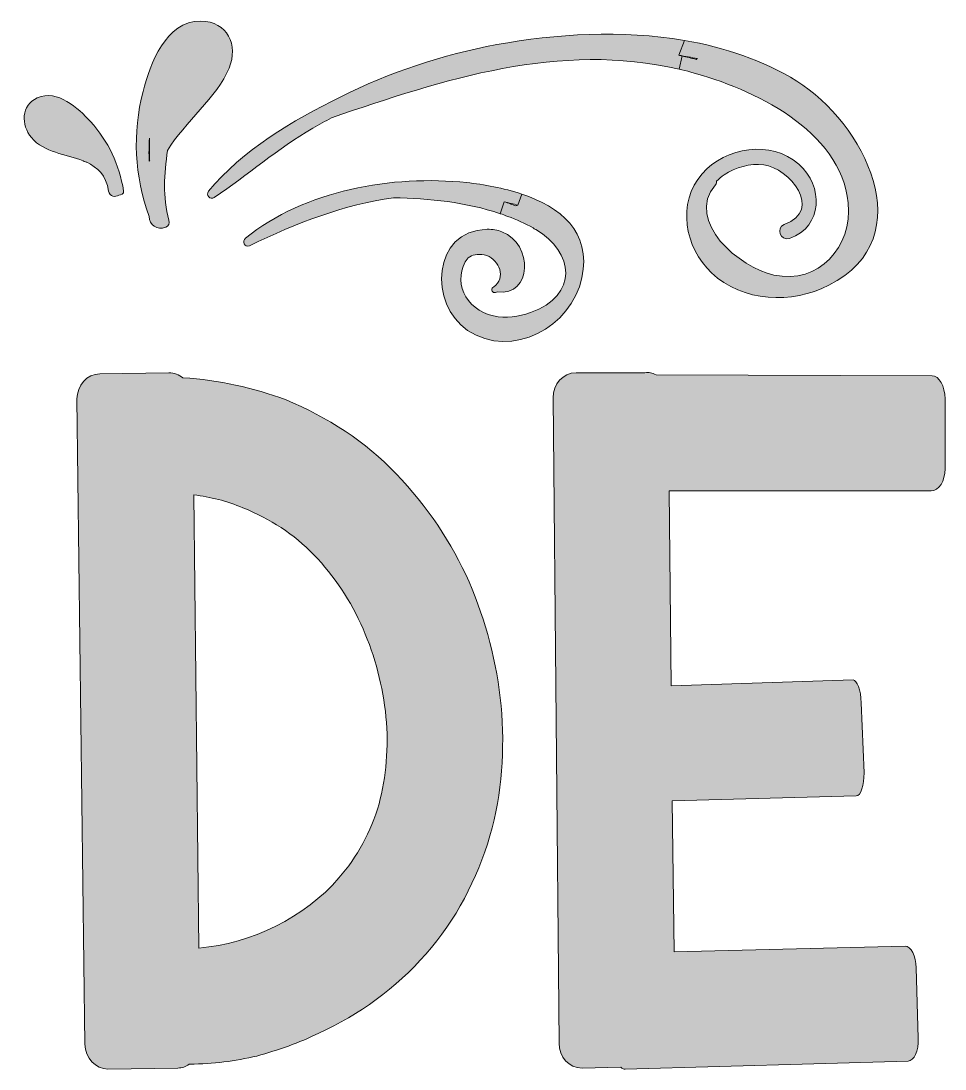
# Model space of a CAD drawing. Header units: inches. Extents: x 50 to 1029, y -849 to -231.
# Drawn here: x 815.8 to 1029.5, y -561.9 to -319.6 of the extents above; entities that cross this region are included whole.
import ezdxf

# ---------------------------------------------------------------- set-up
doc = ezdxf.new("R2010")
doc.units = ezdxf.units.IN
doc.header["$MEASUREMENT"] = 0
doc.layers.add('Layer 1', color=7, linetype='Continuous')

# ---------------------------------------------------------------- blocks, each defined once
blk = doc.blocks.new('block 4')
at = {"layer": 'Layer 1', "true_color": 0x680b10}
h = blk.add_hatch(color=246, dxfattribs=at)
h.dxf.hatch_style = 2
edge = h.paths.add_edge_path()
edge.add_spline(control_points=[(926.82, -477.93), (927.74, -487.88), (927.05, -498.05), (924.27, -508), (921.27, -517.94), (916.41, -527.42), (909.47, -535.29), (902.54, -543.15), (893.98, -549.39), (884.73, -553.56), (880.11, -555.87), (875.25, -557.49), (870.39, -558.88), (865.3, -560.03), (860.22, -560.73), (854.9, -560.73), (854.9, -560.73), (854.9, -560.73), (854.67, -560.73), (853.97, -561.42), (853.05, -561.65), (852.12, -561.65), (852.12, -561.65), (835.93, -561.88), (835.93, -561.88), (833.16, -561.88), (830.61, -559.34), (830.61, -556.1), (830.61, -556.1), (828.76, -406.94), (828.76, -406.94), (828.76, -403.93), (831.08, -401.15), (834.08, -401.15), (834.08, -401.15), (850.04, -400.92), (850.04, -400.92), (851.2, -400.92), (852.35, -401.39), (853.28, -402.08), (861.6, -402.54), (869.47, -404.39), (877.1, -407.17), (886.58, -411.1), (895.6, -416.88), (902.54, -424.28), (909.71, -431.68), (915.49, -440.24), (919.42, -449.26), (923.35, -458.28), (925.89, -467.99), (926.82, -477.93)], knot_values=[0, 0, 0, 0, 1, 1, 1, 2, 2, 2, 3, 3, 3, 4, 4, 4, 5, 5, 5, 6, 6, 6, 7, 7, 7, 8, 8, 8, 9, 9, 9, 10, 10, 10, 11, 11, 11, 12, 12, 12, 13, 13, 13, 14, 14, 14, 15, 15, 15, 16, 16, 16, 17, 17, 17, 17], degree=3, periodic=1)
edge = h.paths.add_edge_path()
edge.add_spline(control_points=[(900.22, -480.48), (899.53, -473.54), (897.68, -466.37), (894.91, -460.13), (892.13, -453.65), (888.2, -447.87), (883.57, -443.01), (878.95, -438.16), (873.4, -434.69), (867.15, -432.14), (863.45, -430.52), (859.52, -429.6), (855.82, -429.14), (855.82, -429.14), (856.98, -533.9), (856.98, -533.9), (869, -532.97), (881.49, -526.73), (889.35, -517.71), (893.52, -512.85), (896.76, -507.07), (898.61, -500.6), (900.22, -494.35), (900.92, -487.42), (900.22, -480.48)], knot_values=[0, 0, 0, 0, 1, 1, 1, 2, 2, 2, 3, 3, 3, 4, 4, 4, 5, 5, 5, 6, 6, 6, 7, 7, 7, 8, 8, 8, 8], degree=3, periodic=1)
h = blk.add_hatch(color=246, dxfattribs=at)
h.dxf.hatch_style = 2
edge = h.paths.add_edge_path()
edge.add_spline(control_points=[(1029.49, -406.94), (1029.49, -406.94), (1029.49, -423.12), (1029.49, -423.12), (1029.49, -425.9), (1028.1, -428.21), (1026.26, -428.21), (1026.26, -428.21), (965.67, -428.21), (965.67, -428.21), (965.67, -428.21), (966.13, -473.31), (966.13, -473.31), (966.13, -473.31), (1008.22, -471.92), (1008.22, -471.92), (1009.14, -471.92), (1010.07, -474.23), (1010.07, -477.24), (1010.07, -477.24), (1010.76, -493.43), (1010.76, -493.43), (1010.76, -496.2), (1010.07, -498.75), (1008.91, -498.75), (1008.91, -498.75), (966.36, -499.9), (966.36, -499.9), (966.36, -499.9), (966.82, -534.82), (966.82, -534.82), (966.82, -534.82), (1020.24, -533.44), (1020.24, -533.44), (1021.63, -533.44), (1022.79, -535.75), (1022.79, -538.52), (1022.79, -538.52), (1023.25, -554.71), (1023.25, -554.71), (1023.48, -557.72), (1022.32, -560.03), (1020.94, -560.03), (1020.94, -560.03), (955.49, -561.88), (955.49, -561.88), (955.26, -561.88), (954.8, -561.88), (954.56, -561.42), (954.56, -561.42), (945.55, -561.65), (945.55, -561.65), (942.54, -561.65), (940.23, -559.11), (940.23, -555.87), (940.23, -555.87), (938.84, -406.7), (938.84, -406.7), (938.84, -403.47), (941.15, -400.92), (944.16, -400.92), (944.16, -400.92), (960.11, -400.92), (960.11, -400.92), (961.04, -400.69), (961.73, -400.92), (962.66, -401.39), (962.66, -401.39), (1026.49, -401.62), (1026.49, -401.62), (1028.1, -401.62), (1029.49, -403.93), (1029.49, -406.94)], knot_values=[0, 0, 0, 0, 1, 1, 1, 2, 2, 2, 3, 3, 3, 4, 4, 4, 5, 5, 5, 6, 6, 6, 7, 7, 7, 8, 8, 8, 9, 9, 9, 10, 10, 10, 11, 11, 11, 12, 12, 12, 13, 13, 13, 14, 14, 14, 15, 15, 15, 16, 16, 16, 17, 17, 17, 18, 18, 18, 19, 19, 19, 20, 20, 20, 21, 21, 21, 22, 22, 22, 23, 23, 23, 24, 24, 24, 24], degree=3, periodic=1)
at = {"layer": 'Layer 1', "lineweight": 0}
for points, knots in [([(926.82, -477.93), (927.74, -487.88), (927.05, -498.05), (924.27, -508), (921.27, -517.94), (916.41, -527.42), (909.47, -535.29), (902.54, -543.15), (893.98, -549.39), (884.73, -553.56), (880.11, -555.87), (875.25, -557.49), (870.39, -558.88), (865.3, -560.03), (860.22, -560.73), (854.9, -560.73), (854.9, -560.73), (854.9, -560.73), (854.67, -560.73), (853.97, -561.42), (853.05, -561.65), (852.12, -561.65), (852.12, -561.65), (835.93, -561.88), (835.93, -561.88), (833.16, -561.88), (830.61, -559.34), (830.61, -556.1), (830.61, -556.1), (828.76, -406.94), (828.76, -406.94), (828.76, -403.93), (831.08, -401.15), (834.08, -401.15), (834.08, -401.15), (850.04, -400.92), (850.04, -400.92), (851.2, -400.92), (852.35, -401.39), (853.28, -402.08), (861.6, -402.54), (869.47, -404.39), (877.1, -407.17), (886.58, -411.1), (895.6, -416.88), (902.54, -424.28), (909.71, -431.68), (915.49, -440.24), (919.42, -449.26), (923.35, -458.28), (925.89, -467.99), (926.82, -477.93)], [0, 0, 0, 0, 1, 1, 1, 2, 2, 2, 3, 3, 3, 4, 4, 4, 5, 5, 5, 6, 6, 6, 7, 7, 7, 8, 8, 8, 9, 9, 9, 10, 10, 10, 11, 11, 11, 12, 12, 12, 13, 13, 13, 14, 14, 14, 15, 15, 15, 16, 16, 16, 17, 17, 17, 17]), ([(1029.49, -406.94), (1029.49, -406.94), (1029.49, -423.12), (1029.49, -423.12), (1029.49, -425.9), (1028.1, -428.21), (1026.26, -428.21), (1026.26, -428.21), (965.67, -428.21), (965.67, -428.21), (965.67, -428.21), (966.13, -473.31), (966.13, -473.31), (966.13, -473.31), (1008.22, -471.92), (1008.22, -471.92), (1009.14, -471.92), (1010.07, -474.23), (1010.07, -477.24), (1010.07, -477.24), (1010.76, -493.43), (1010.76, -493.43), (1010.76, -496.2), (1010.07, -498.75), (1008.91, -498.75), (1008.91, -498.75), (966.36, -499.9), (966.36, -499.9), (966.36, -499.9), (966.82, -534.82), (966.82, -534.82), (966.82, -534.82), (1020.24, -533.44), (1020.24, -533.44), (1021.63, -533.44), (1022.79, -535.75), (1022.79, -538.52), (1022.79, -538.52), (1023.25, -554.71), (1023.25, -554.71), (1023.48, -557.72), (1022.32, -560.03), (1020.94, -560.03), (1020.94, -560.03), (955.49, -561.88), (955.49, -561.88), (955.26, -561.88), (954.8, -561.88), (954.56, -561.42), (954.56, -561.42), (945.55, -561.65), (945.55, -561.65), (942.54, -561.65), (940.23, -559.11), (940.23, -555.87), (940.23, -555.87), (938.84, -406.7), (938.84, -406.7), (938.84, -403.47), (941.15, -400.92), (944.16, -400.92), (944.16, -400.92), (960.11, -400.92), (960.11, -400.92), (961.04, -400.69), (961.73, -400.92), (962.66, -401.39), (962.66, -401.39), (1026.49, -401.62), (1026.49, -401.62), (1028.1, -401.62), (1029.49, -403.93), (1029.49, -406.94)], [0, 0, 0, 0, 1, 1, 1, 2, 2, 2, 3, 3, 3, 4, 4, 4, 5, 5, 5, 6, 6, 6, 7, 7, 7, 8, 8, 8, 9, 9, 9, 10, 10, 10, 11, 11, 11, 12, 12, 12, 13, 13, 13, 14, 14, 14, 15, 15, 15, 16, 16, 16, 17, 17, 17, 18, 18, 18, 19, 19, 19, 20, 20, 20, 21, 21, 21, 22, 22, 22, 23, 23, 23, 24, 24, 24, 24]), ([(900.22, -480.48), (899.53, -473.54), (897.68, -466.37), (894.91, -460.13), (892.13, -453.65), (888.2, -447.87), (883.57, -443.01), (878.95, -438.16), (873.4, -434.69), (867.15, -432.14), (863.45, -430.52), (859.52, -429.6), (855.82, -429.14), (855.82, -429.14), (856.98, -533.9), (856.98, -533.9), (869, -532.97), (881.49, -526.73), (889.35, -517.71), (893.52, -512.85), (896.76, -507.07), (898.61, -500.6), (900.22, -494.35), (900.92, -487.42), (900.22, -480.48)], [0, 0, 0, 0, 1, 1, 1, 2, 2, 2, 3, 3, 3, 4, 4, 4, 5, 5, 5, 6, 6, 6, 7, 7, 7, 8, 8, 8, 8])]:
    blk.add_open_spline(points, degree=3, knots=knots, dxfattribs=at)
blk = doc.blocks.new('block 56')
at = {"layer": 'Layer 1', "true_color": 0x680b10}
h = blk.add_hatch(color=246, dxfattribs=at)
h.dxf.hatch_style = 2
edge = h.paths.add_edge_path()
edge.add_spline(control_points=[(995.2, -333.48), (987.39, -328.64), (978.5, -325.66), (969.22, -324.08), (969.22, -324.08), (967.91, -327.5), (967.91, -327.5), (969.36, -327.73), (970.81, -327.99), (972.26, -328.28), (972.14, -328.33), (972.03, -328.38), (971.93, -328.45), (970.84, -328.18), (969.77, -327.92), (968.68, -327.67), (968.68, -327.67), (968, -330.72), (968, -330.72), (968.88, -330.93), (969.78, -331.14), (970.68, -331.39), (984.99, -335.21), (1005.41, -344.74), (1007.09, -361.64), (1008.09, -371.79), (1000.34, -380.59), (989.88, -378.31), (982.12, -376.64), (969.19, -365.98), (976.41, -357.45), (976.64, -357.19), (976.7, -356.89), (976.66, -356.61), (977.2, -356.08), (977.78, -355.56), (978.45, -355.11), (980.98, -353.41), (984.51, -352.45), (987.56, -352.84), (993.48, -353.59), (1001.46, -363.24), (992.32, -366.66), (990.27, -367.43), (991.46, -370.54), (993.52, -369.83), (1001.35, -367.12), (1001.41, -357.72), (995.66, -352.67), (989.25, -347.03), (978.75, -348.68), (973.31, -354.89), (967.42, -361.64), (969.29, -371.97), (975.5, -377.83), (982.64, -384.59), (994.15, -385.04), (1002.64, -380.69), (1024.42, -369.51), (1010.63, -343.04), (995.2, -333.48)], knot_values=[0, 0, 0, 0, 1, 1, 1, 2, 2, 2, 3, 3, 3, 4, 4, 4, 5, 5, 5, 6, 6, 6, 7, 7, 7, 8, 8, 8, 9, 9, 9, 10, 10, 10, 11, 11, 11, 12, 12, 12, 13, 13, 13, 14, 14, 14, 15, 15, 15, 16, 16, 16, 17, 17, 17, 18, 18, 18, 19, 19, 19, 20, 20, 20, 20], degree=3, periodic=1)
at = {"layer": 'Layer 1', "lineweight": 0}
blk.add_open_spline([(995.2, -333.48), (987.39, -328.64), (978.5, -325.66), (969.22, -324.08), (969.22, -324.08), (967.91, -327.5), (967.91, -327.5), (969.36, -327.73), (970.81, -327.99), (972.26, -328.28), (972.14, -328.33), (972.03, -328.38), (971.93, -328.45), (970.84, -328.18), (969.77, -327.92), (968.68, -327.67), (968.68, -327.67), (968, -330.72), (968, -330.72), (968.88, -330.93), (969.78, -331.14), (970.68, -331.39), (984.99, -335.21), (1005.41, -344.74), (1007.09, -361.64), (1008.09, -371.79), (1000.34, -380.59), (989.88, -378.31), (982.12, -376.64), (969.19, -365.98), (976.41, -357.45), (976.64, -357.19), (976.7, -356.89), (976.66, -356.61), (977.2, -356.08), (977.78, -355.56), (978.45, -355.11), (980.98, -353.41), (984.51, -352.45), (987.56, -352.84), (993.48, -353.59), (1001.46, -363.24), (992.32, -366.66), (990.27, -367.43), (991.46, -370.54), (993.52, -369.83), (1001.35, -367.12), (1001.41, -357.72), (995.66, -352.67), (989.25, -347.03), (978.75, -348.68), (973.31, -354.89), (967.42, -361.64), (969.29, -371.97), (975.5, -377.83), (982.64, -384.59), (994.15, -385.04), (1002.64, -380.69), (1024.42, -369.51), (1010.63, -343.04), (995.2, -333.48)], degree=3, knots=[0, 0, 0, 0, 1, 1, 1, 2, 2, 2, 3, 3, 3, 4, 4, 4, 5, 5, 5, 6, 6, 6, 7, 7, 7, 8, 8, 8, 9, 9, 9, 10, 10, 10, 11, 11, 11, 12, 12, 12, 13, 13, 13, 14, 14, 14, 15, 15, 15, 16, 16, 16, 17, 17, 17, 18, 18, 18, 19, 19, 19, 20, 20, 20, 20], dxfattribs=at)
blk = doc.blocks.new('block 57')
at = {"layer": 'Layer 1', "true_color": 0x680b10}
h = blk.add_hatch(color=246, dxfattribs=at)
h.dxf.hatch_style = 2
edge = h.paths.add_edge_path()
edge.add_spline(control_points=[(967.91, -327.5), (967.91, -327.5), (969.22, -324.08), (969.22, -324.08), (954.82, -321.62), (939.49, -322.53), (925.84, -325.05), (913.28, -327.38), (901.05, -331.45), (889.62, -337.17), (878.84, -342.55), (866.86, -349.46), (859.19, -358.95), (858.48, -359.84), (859.59, -361.01), (860.52, -360.39), (868.27, -355.22), (875.18, -349.07), (883.27, -344.35), (884.7, -343.51), (886.15, -342.75), (887.59, -341.98), (913.69, -333.02), (940.25, -324.29), (968, -330.72), (968, -330.72), (968.68, -327.67), (968.68, -327.67), (968.43, -327.62), (968.17, -327.56), (967.91, -327.5)], knot_values=[0, 0, 0, 0, 1, 1, 1, 2, 2, 2, 3, 3, 3, 4, 4, 4, 5, 5, 5, 6, 6, 6, 7, 7, 7, 8, 8, 8, 9, 9, 9, 10, 10, 10, 10], degree=3, periodic=1)
at = {"layer": 'Layer 1', "lineweight": 0}
blk.add_open_spline([(967.91, -327.5), (967.91, -327.5), (969.22, -324.08), (969.22, -324.08), (954.82, -321.62), (939.49, -322.53), (925.84, -325.05), (913.28, -327.38), (901.05, -331.45), (889.62, -337.17), (878.84, -342.55), (866.86, -349.46), (859.19, -358.95), (858.48, -359.84), (859.59, -361.01), (860.52, -360.39), (868.27, -355.22), (875.18, -349.07), (883.27, -344.35), (884.7, -343.51), (886.15, -342.75), (887.59, -341.98), (913.69, -333.02), (940.25, -324.29), (968, -330.72), (968, -330.72), (968.68, -327.67), (968.68, -327.67), (968.43, -327.62), (968.17, -327.56), (967.91, -327.5)], degree=3, knots=[0, 0, 0, 0, 1, 1, 1, 2, 2, 2, 3, 3, 3, 4, 4, 4, 5, 5, 5, 6, 6, 6, 7, 7, 7, 8, 8, 8, 9, 9, 9, 10, 10, 10, 10], dxfattribs=at)
blk = doc.blocks.new('block 58')
at = {"layer": 'Layer 1', "true_color": 0x680b10}
h = blk.add_hatch(color=246, dxfattribs=at)
h.dxf.hatch_style = 2
edge = h.paths.add_edge_path()
edge.add_spline(control_points=[(849.71, -349.52), (848.97, -355.01), (848.5, -360.16), (850.03, -365.64), (850.21, -366.29), (849.97, -367.04), (849.29, -367.28), (847.32, -367.98), (845.5, -366.73), (845.44, -364.75), (842.08, -355.43), (841.52, -345.48), (844.06, -335.85), (845.76, -329.47), (849.23, -319.57), (857.35, -319.62), (863.65, -319.67), (866.13, -325.15), (863.94, -330.5), (861.18, -337.26), (853.67, -342.92), (849.71, -349.52)], knot_values=[0, 0, 0, 0, 1, 1, 1, 2, 2, 2, 3, 3, 3, 4, 4, 4, 5, 5, 5, 6, 6, 6, 7, 7, 7, 7], degree=3, periodic=1)
edge = h.paths.add_edge_path()
edge.add_spline(control_points=[(845.46, -352.02), (845.51, -351.93), (845.54, -351.84), (845.59, -351.74), (845.56, -351.64), (845.55, -351.54), (845.55, -351.4), (845.55, -349.91), (845.54, -348.41), (845.54, -346.92), (845.53, -346.84), (845.51, -346.76), (845.5, -346.68), (845.41, -348.47), (845.39, -350.25), (845.46, -352.02)], knot_values=[0, 0, 0, 0, 1, 1, 1, 2, 2, 2, 3, 3, 3, 4, 4, 4, 5, 5, 5, 5], degree=3, periodic=1)
at = {"layer": 'Layer 1', "lineweight": 0}
for points, knots in [([(849.71, -349.52), (848.97, -355.01), (848.5, -360.16), (850.03, -365.64), (850.21, -366.29), (849.97, -367.04), (849.29, -367.28), (847.32, -367.98), (845.5, -366.73), (845.44, -364.75), (842.08, -355.43), (841.52, -345.48), (844.06, -335.85), (845.76, -329.47), (849.23, -319.57), (857.35, -319.62), (863.65, -319.67), (866.13, -325.15), (863.94, -330.5), (861.18, -337.26), (853.67, -342.92), (849.71, -349.52)], [0, 0, 0, 0, 1, 1, 1, 2, 2, 2, 3, 3, 3, 4, 4, 4, 5, 5, 5, 6, 6, 6, 7, 7, 7, 7]), ([(845.46, -352.02), (845.51, -351.93), (845.54, -351.84), (845.59, -351.74), (845.56, -351.64), (845.55, -351.54), (845.55, -351.4), (845.55, -349.91), (845.54, -348.41), (845.54, -346.92), (845.53, -346.84), (845.51, -346.76), (845.5, -346.68), (845.41, -348.47), (845.39, -350.25), (845.46, -352.02)], [0, 0, 0, 0, 1, 1, 1, 2, 2, 2, 3, 3, 3, 4, 4, 4, 5, 5, 5, 5])]:
    blk.add_open_spline(points, degree=3, knots=knots, dxfattribs=at)
blk = doc.blocks.new('block 59')
at = {"layer": 'Layer 1', "true_color": 0x680b10}
h = blk.add_hatch(color=246, dxfattribs=at)
h.dxf.hatch_style = 2
edge = h.paths.add_edge_path()
edge.add_spline(control_points=[(945.52, -378.94), (947.79, -368.21), (940.39, -362.53), (931.6, -359.58), (931.6, -359.58), (930.72, -362.18), (930.72, -362.18), (930.57, -362.23), (930.43, -362.29), (930.28, -362.35), (929.38, -362), (928.49, -361.69), (927.57, -361.39), (927.57, -361.39), (926.62, -364.13), (926.62, -364.13), (927.21, -364.32), (927.8, -364.53), (928.39, -364.76), (930.41, -365.51), (932.38, -366.4), (934.29, -367.43), (934.41, -367.58), (934.58, -367.71), (934.81, -367.75), (934.84, -367.75), (934.88, -367.77), (934.9, -367.78), (943.62, -372.9), (944.95, -383.09), (933.6, -387.01), (930.93, -387.92), (927.86, -388.4), (925.07, -387.77), (918.41, -386.27), (915.38, -379.45), (919.2, -374.31), (920.22, -373.7), (921.37, -373.35), (922.93, -373.66), (926.08, -374.28), (927.97, -378.34), (925.61, -380.67), (925.49, -380.74), (925.39, -380.82), (925.32, -380.92), (925.2, -381.03), (925.08, -381.12), (924.96, -381.21), (924.35, -381.62), (924.87, -382.61), (925.54, -382.34), (925.69, -382.29), (925.79, -382.22), (925.92, -382.16), (934.07, -383.38), (934.35, -371.12), (927.02, -368.3), (926.01, -367.92), (924.87, -367.71), (923.59, -367.74), (910.84, -368.01), (910.13, -385.15), (919.1, -391.1), (929.37, -397.93), (943.11, -390.3), (945.52, -378.94)], knot_values=[0, 0, 0, 0, 1, 1, 1, 2, 2, 2, 3, 3, 3, 4, 4, 4, 5, 5, 5, 6, 6, 6, 7, 7, 7, 8, 8, 8, 9, 9, 9, 10, 10, 10, 11, 11, 11, 12, 12, 12, 13, 13, 13, 14, 14, 14, 15, 15, 15, 16, 16, 16, 17, 17, 17, 18, 18, 18, 19, 19, 19, 20, 20, 20, 21, 21, 21, 22, 22, 22, 22], degree=3, periodic=1)
at = {"layer": 'Layer 1', "lineweight": 0}
blk.add_open_spline([(945.52, -378.94), (947.79, -368.21), (940.39, -362.53), (931.6, -359.58), (931.6, -359.58), (930.72, -362.18), (930.72, -362.18), (930.57, -362.23), (930.43, -362.29), (930.28, -362.35), (929.38, -362), (928.49, -361.69), (927.57, -361.39), (927.57, -361.39), (926.62, -364.13), (926.62, -364.13), (927.21, -364.32), (927.8, -364.53), (928.39, -364.76), (930.41, -365.51), (932.38, -366.4), (934.29, -367.43), (934.41, -367.58), (934.58, -367.71), (934.81, -367.75), (934.84, -367.75), (934.88, -367.77), (934.9, -367.78), (943.62, -372.9), (944.95, -383.09), (933.6, -387.01), (930.93, -387.92), (927.86, -388.4), (925.07, -387.77), (918.41, -386.27), (915.38, -379.45), (919.2, -374.31), (920.22, -373.7), (921.37, -373.35), (922.93, -373.66), (926.08, -374.28), (927.97, -378.34), (925.61, -380.67), (925.49, -380.74), (925.39, -380.82), (925.32, -380.92), (925.2, -381.03), (925.08, -381.12), (924.96, -381.21), (924.35, -381.62), (924.87, -382.61), (925.54, -382.34), (925.69, -382.29), (925.79, -382.22), (925.92, -382.16), (934.07, -383.38), (934.35, -371.12), (927.02, -368.3), (926.01, -367.92), (924.87, -367.71), (923.59, -367.74), (910.84, -368.01), (910.13, -385.15), (919.1, -391.1), (929.37, -397.93), (943.11, -390.3), (945.52, -378.94)], degree=3, knots=[0, 0, 0, 0, 1, 1, 1, 2, 2, 2, 3, 3, 3, 4, 4, 4, 5, 5, 5, 6, 6, 6, 7, 7, 7, 8, 8, 8, 9, 9, 9, 10, 10, 10, 11, 11, 11, 12, 12, 12, 13, 13, 13, 14, 14, 14, 15, 15, 15, 16, 16, 16, 17, 17, 17, 18, 18, 18, 19, 19, 19, 20, 20, 20, 21, 21, 21, 22, 22, 22, 22], dxfattribs=at)
blk = doc.blocks.new('block 60')
at = {"layer": 'Layer 1', "true_color": 0x680b10}
h = blk.add_hatch(color=246, dxfattribs=at)
h.dxf.hatch_style = 2
edge = h.paths.add_edge_path()
edge.add_spline(control_points=[(930.72, -362.18), (930.72, -362.18), (931.6, -359.58), (931.6, -359.58), (927.38, -358.16), (922.84, -357.36), (918.9, -356.95), (901.73, -355.11), (881.44, -358.69), (867.71, -369.8), (866.88, -370.47), (867.56, -372.06), (868.63, -371.54), (879.61, -366.21), (890.54, -362.05), (901.96, -360.43), (910.26, -360.6), (918.75, -361.46), (926.62, -364.13), (926.62, -364.13), (927.57, -361.39), (927.57, -361.39), (928.6, -361.62), (929.67, -361.89), (930.72, -362.18)], knot_values=[0, 0, 0, 0, 1, 1, 1, 2, 2, 2, 3, 3, 3, 4, 4, 4, 5, 5, 5, 6, 6, 6, 7, 7, 7, 8, 8, 8, 8], degree=3, periodic=1)
at = {"layer": 'Layer 1', "lineweight": 0}
blk.add_open_spline([(930.72, -362.18), (930.72, -362.18), (931.6, -359.58), (931.6, -359.58), (927.38, -358.16), (922.84, -357.36), (918.9, -356.95), (901.73, -355.11), (881.44, -358.69), (867.71, -369.8), (866.88, -370.47), (867.56, -372.06), (868.63, -371.54), (879.61, -366.21), (890.54, -362.05), (901.96, -360.43), (910.26, -360.6), (918.75, -361.46), (926.62, -364.13), (926.62, -364.13), (927.57, -361.39), (927.57, -361.39), (928.6, -361.62), (929.67, -361.89), (930.72, -362.18)], degree=3, knots=[0, 0, 0, 0, 1, 1, 1, 2, 2, 2, 3, 3, 3, 4, 4, 4, 5, 5, 5, 6, 6, 6, 7, 7, 7, 8, 8, 8, 8], dxfattribs=at)
blk = doc.blocks.new('block 61')
at = {"layer": 'Layer 1', "true_color": 0x680b10}
h = blk.add_hatch(color=246, dxfattribs=at)
h.dxf.hatch_style = 2
edge = h.paths.add_edge_path()
edge.add_spline(control_points=[(831.9, -342.84), (829.07, -339.73), (824.22, -335.33), (819.59, -337.35), (815.81, -339), (815.81, -343.67), (818.23, -346.55), (821.13, -350.02), (826.18, -350.32), (830.21, -351.92), (830.35, -352.02), (830.52, -352.1), (830.72, -352.16), (830.82, -352.21), (830.92, -352.22), (831.01, -352.25), (833.51, -353.41), (835.49, -355.23), (836.09, -358.91), (836.28, -360.15), (837.67, -360.41), (838.43, -359.83), (839, -359.91), (839.66, -359.52), (839.54, -358.84), (838.55, -352.8), (836.04, -347.39), (831.9, -342.84)], knot_values=[0, 0, 0, 0, 1, 1, 1, 2, 2, 2, 3, 3, 3, 4, 4, 4, 5, 5, 5, 6, 6, 6, 7, 7, 7, 8, 8, 8, 9, 9, 9, 9], degree=3, periodic=1)
at = {"layer": 'Layer 1', "lineweight": 0}
blk.add_open_spline([(831.9, -342.84), (829.07, -339.73), (824.22, -335.33), (819.59, -337.35), (815.81, -339), (815.81, -343.67), (818.23, -346.55), (821.13, -350.02), (826.18, -350.32), (830.21, -351.92), (830.35, -352.02), (830.52, -352.1), (830.72, -352.16), (830.82, -352.21), (830.92, -352.22), (831.01, -352.25), (833.51, -353.41), (835.49, -355.23), (836.09, -358.91), (836.28, -360.15), (837.67, -360.41), (838.43, -359.83), (839, -359.91), (839.66, -359.52), (839.54, -358.84), (838.55, -352.8), (836.04, -347.39), (831.9, -342.84)], degree=3, knots=[0, 0, 0, 0, 1, 1, 1, 2, 2, 2, 3, 3, 3, 4, 4, 4, 5, 5, 5, 6, 6, 6, 7, 7, 7, 8, 8, 8, 9, 9, 9, 9], dxfattribs=at)
blk = doc.blocks.new('block 55')
at = {"layer": 'Layer 1'}
for name in ['block 58', 'block 57', 'block 56', 'block 61', 'block 60', 'block 59']:
    blk.add_blockref(name, (0, 0), dxfattribs=at)
blk = doc.blocks.new('block 2')
at = {"layer": 'Layer 1'}
for name in ['block 55', 'block 4']:
    blk.add_blockref(name, (0, 0), dxfattribs=at)

msp = doc.modelspace()

# ---------------------------------------------------------------- block references
at = {"layer": 'Layer 1'}
msp.add_blockref('block 2', (0, 0), dxfattribs=at)

doc.saveas('drawing.dxf')
